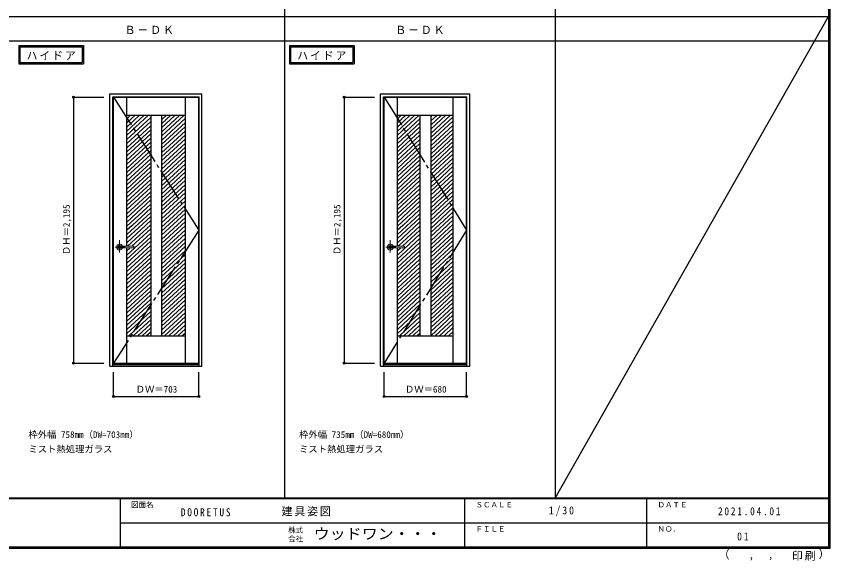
# Model space of a CAD drawing. Units: millimetres, scale not verified. Extents: x -6000 to 5700, y -4307 to 4175.
# Drawn here: x -1007 to 5700, y -4307 to 186 of the extents above; entities that cross this region are included whole.
import ezdxf
from ezdxf.enums import TextEntityAlignment as Align

# ---------------------------------------------------------------- set-up
doc = ezdxf.new("R2010")
doc.units = ezdxf.units.MM
doc.header["$LTSCALE"] = 30
doc.header["$PDMODE"] = 32
doc.header["$PDSIZE"] = 15
doc.linetypes.add('CHAIN1', pattern=[8, 5, -1, 1, -1])
doc.linetypes.add('CHAIN2', pattern=[12, 9, -1, 1, -1])
for name, color, linetype in [('0-2_扉', 7, 'Continuous'), ('0-4_枠', 3, 'Continuous'), ('0-7', 7, 'CHAIN2'), ('0-A_文字', 7, 'Continuous'), ('0-B_寸法', 7, 'Continuous'), ('0-C_ハッチ', 4, 'Continuous'), ('F-1_枠', 6, 'Continuous'), ('F-A_文字', 7, 'Continuous')]:
    doc.layers.add(name, color=color, linetype=linetype)
doc.layers.add('0-5_レバー', color=7, linetype='Continuous', lineweight=18)
doc.styles.add('ＭＳ ゴシック', font='')
doc.styles.get('ＭＳ ゴシック').set_extended_font_data('MS Gothic')

msp = doc.modelspace()

# ---------------------------------------------------------------- linework, layer by layer
at = {"layer": '0-2_扉'}
for p, q in [((-205.2, -481.25), (497.8, -481.25)), ((-205.2, -2676.25), (-205.2, -481.25)), ((-95.2, -1711.75), (-95.2, -481.25)), ((387.8, -2676.25), (387.8, -481.25)), ((497.8, -2676.25), (497.8, -481.25)), ((2026.4, -481.25), (2706.4, -481.25)), ((2026.4, -2676.25), (2026.4, -481.25)), ((2136.4, -1711.75), (2136.4, -481.25)), ((2596.4, -2676.25), (2596.4, -481.25)), ((2706.4, -2676.25), (2706.4, -481.25)), ((-95.2, -631.25), (387.8, -631.25)), ((101.3, -631.25), (101.3, -2451.25)), ((191.3, -631.25), (191.3, -2451.25)), ((2136.4, -631.25), (2596.4, -631.25)), ((2321.4, -631.25), (2321.4, -2451.25)), ((2411.4, -631.25), (2411.4, -2451.25)), ((-95.2, -2676.25), (-95.2, -1725.75)), ((2136.4, -2676.25), (2136.4, -1725.75)), ((-95.2, -2451.25), (387.8, -2451.25)), ((2136.4, -2451.25), (2596.4, -2451.25)), ((-205.2, -2676.25), (497.8, -2676.25)), ((2026.4, -2676.25), (2706.4, -2676.25))]:
    msp.add_line(p, q, dxfattribs=at)
at = {"layer": '0-4_枠'}
for p, q in [((-234.2, -454.25), (523.8, -454.25)), ((-234.2, -2701.25), (-234.2, -454.25)), ((523.8, -2701.25), (523.8, -454.25)), ((1997.4, -454.25), (2732.4, -454.25)), ((1997.4, -2701.25), (1997.4, -454.25)), ((2732.4, -2701.25), (2732.4, -454.25)), ((-210.2, -478.25), (499.8, -478.25)), ((-210.2, -2701.25), (-210.2, -478.25)), ((499.8, -2701.25), (499.8, -478.25)), ((2021.4, -478.25), (2708.4, -478.25)), ((2021.4, -2701.25), (2021.4, -478.25)), ((2708.4, -2701.25), (2708.4, -478.25)), ((-234.2, -2701.25), (523.8, -2701.25)), ((-210.2, -2686.25), (499.8, -2686.25)), ((1997.4, -2701.25), (2732.4, -2701.25)), ((2021.4, -2686.25), (2708.4, -2686.25))]:
    msp.add_line(p, q, dxfattribs=at)
at = {"layer": '0-5_レバー', "color": 4, "linetype": 'CHAIN1'}
for p, q in [((-154.7, -1662.29), (-154.7, -1762.14)), ((2076.9, -1662.29), (2076.9, -1762.14)), ((-107.9, -1718.75), (-190.92, -1718.75)), ((2123.7, -1718.75), (2040.68, -1718.75))]:
    msp.add_line(p, q, dxfattribs=at)
at = {"layer": '0-5_レバー'}
for p, q in [((-37.7, -1718.75), (-37.7, -1713.26)), ((-37.7, -1718.75), (-37.7, -1724.25)), ((2193.9, -1718.75), (2193.9, -1713.26)), ((2193.9, -1718.75), (2193.9, -1724.25))]:
    msp.add_line(p, q, dxfattribs=at)
for points in [[(-144.74, -1711.76), (-145.51, -1710.97), (-147.48, -1709.6), (-149.73, -1708.59), (-152.16, -1707.96), (-154.7, -1707.75), (-157.24, -1707.96), (-159.67, -1708.59), (-161.92, -1709.6), (-163.89, -1710.97), (-165.51, -1712.64), (-166.71, -1714.54), (-167.45, -1716.6), (-167.7, -1718.75), (-167.45, -1720.9), (-166.71, -1722.96), (-165.51, -1724.86), (-163.89, -1726.53), (-161.92, -1727.9), (-159.67, -1728.91), (-157.24, -1729.54), (-154.7, -1729.75), (-152.16, -1729.54), (-149.73, -1728.91), (-147.48, -1727.9), (-145.51, -1726.53), (-144.74, -1725.74)], [(-39.2, -1711.75), (-48.93, -1711.75), (-59.11, -1711.75), (-68.71, -1711.75), (-77.7, -1711.75), (-86.11, -1711.75), (-93.92, -1711.75), (-100.74, -1711.75), (-107.04, -1711.75), (-112.8, -1711.75), (-118.05, -1711.75), (-122.84, -1711.75), (-127.5, -1711.75), (-131.7, -1711.75), (-135.45, -1711.75), (-137.45, -1711.75), (-139.3, -1711.75), (-141.31, -1711.76), (-143.72, -1711.76), (-145.21, -1711.76), (-146.75, -1711.76), (-148.27, -1711.76), (-149.37, -1711.76), (-149.83, -1711.76), (-149.83, -1711.77)], [(-149.68, -1725.74), (-149.55, -1725.74), (-149.11, -1725.74), (-148.39, -1725.74), (-147.37, -1725.74), (-146.11, -1725.74), (-144.76, -1725.74), (-141.9, -1725.74), (-138.92, -1725.75), (-135.9, -1725.75), (-132.86, -1725.75), (-129.79, -1725.75), (-126.71, -1725.75), (-122.71, -1725.75), (-118.3, -1725.75), (-113.33, -1725.75), (-107.8, -1725.75), (-101.71, -1725.75), (-95.06, -1725.75), (-87.85, -1725.75), (-79.26, -1725.75), (-70, -1725.75), (-60.06, -1725.75), (-49.45, -1725.75), (-39.2, -1725.75)], [(-39.2, -1711.75), (-48.28, -1711.75), (-48.68, -1711.75)], [(2086.86, -1711.76), (2086.09, -1710.97), (2084.12, -1709.6), (2081.88, -1708.59), (2079.44, -1707.96), (2076.9, -1707.75), (2074.36, -1707.96), (2071.93, -1708.59), (2069.68, -1709.6), (2067.71, -1710.97), (2066.09, -1712.64), (2064.89, -1714.54), (2064.15, -1716.6), (2063.9, -1718.75), (2064.15, -1720.9), (2064.89, -1722.96), (2066.09, -1724.86), (2067.71, -1726.53), (2069.68, -1727.9), (2071.93, -1728.91), (2074.36, -1729.54), (2076.9, -1729.75), (2079.44, -1729.54), (2081.88, -1728.91), (2084.12, -1727.9), (2086.09, -1726.53), (2086.86, -1725.74)], [(2192.4, -1711.75), (2182.67, -1711.75), (2172.49, -1711.75), (2162.89, -1711.75), (2153.9, -1711.75), (2145.49, -1711.75), (2137.68, -1711.75), (2130.86, -1711.75), (2124.56, -1711.75), (2118.8, -1711.75), (2113.55, -1711.75), (2108.76, -1711.75), (2104.11, -1711.75), (2099.9, -1711.75), (2096.15, -1711.75), (2094.15, -1711.75), (2092.3, -1711.75), (2090.29, -1711.76), (2087.88, -1711.76), (2086.39, -1711.76), (2084.85, -1711.76), (2083.33, -1711.76), (2082.23, -1711.76), (2081.77, -1711.76), (2081.77, -1711.77)], [(2081.92, -1725.74), (2082.05, -1725.74), (2082.49, -1725.74), (2083.21, -1725.74), (2084.23, -1725.74), (2085.49, -1725.74), (2086.84, -1725.74), (2089.7, -1725.74), (2092.68, -1725.75), (2095.7, -1725.75), (2098.74, -1725.75), (2101.81, -1725.75), (2104.89, -1725.75), (2108.89, -1725.75), (2113.3, -1725.75), (2118.27, -1725.75), (2123.8, -1725.75), (2129.89, -1725.75), (2136.54, -1725.75), (2143.75, -1725.75), (2152.34, -1725.75), (2161.6, -1725.75), (2171.54, -1725.75), (2182.15, -1725.75), (2192.4, -1725.75)], [(2192.4, -1711.75), (2183.32, -1711.75), (2182.92, -1711.75)]]:
    msp.add_lwpolyline(points, dxfattribs=at)
for centre, radius, start, end in [((-154.7, -1718.75), 24.55, 16.59952, 343.36736), ((-39.2, -1713.25), 1.5, 0.00847, 89.9163), ((-39.2, -1713.25), 1.5, 360, 90.17419), ((-39.2, -1724.25), 1.5, 270.16419, 0), ((-39.2, -1724.25), 1.5, 269.91059, 359.99153), ((2076.9, -1718.75), 24.55, 16.59952, 343.36736), ((2192.4, -1713.25), 1.5, 0.00847, 89.9163), ((2192.4, -1713.25), 1.5, 360, 90.17419), ((2192.4, -1724.25), 1.5, 270.16419, 0), ((2192.4, -1724.25), 1.5, 269.91059, 359.99153)]:
    msp.add_arc(centre, radius, start, end, dxfattribs=at)
at = {"layer": '0-7'}
for p, q in [((-205.2, -481.25), (497.8, -1578.75)), ((2026.4, -481.25), (2706.4, -1578.75)), ((497.8, -1578.75), (-205.2, -2676.25)), ((2706.4, -1578.75), (2026.4, -2676.25))]:
    msp.add_line(p, q, dxfattribs=at)
at = {"layer": '0-A_文字'}
for p, q in [((-986.8, -55.5), (-986.8, -205.5)), ((-976.8, -65.5), (-462.47, -65.5)), ((-462.47, -65.5), (-462.47, -195.5)), ((1244.8, -55.5), (1244.8, -205.5)), ((1254.8, -65.5), (1769.13, -65.5)), ((1769.13, -65.5), (1769.13, -195.5)), ((-986.8, -205.5), (-452.47, -205.5)), ((1244.8, -205.5), (1779.13, -205.5))]:
    msp.add_line(p, q, dxfattribs=at)
for points in [[(-986.8, -55.5), (-452.47, -55.5), (-452.47, -205.5)], [(-976.8, -65.5), (-976.8, -195.5), (-462.47, -195.5)], [(1244.8, -55.5), (1779.13, -55.5), (1779.13, -205.5)], [(1254.8, -65.5), (1254.8, -195.5), (1769.13, -195.5)]]:
    msp.add_lwpolyline(points, dxfattribs=at)
at = {"layer": '0-B_寸法', "color": 4}
for p, q in [((-534.2, -481.25), (-284.2, -481.25)), ((-534.2, -481.25), (-534.2, -2676.25)), ((1697.4, -481.25), (1947.4, -481.25)), ((1697.4, -481.25), (1697.4, -2676.25)), ((-534.2, -2676.25), (-284.2, -2676.25)), ((1697.4, -2676.25), (1947.4, -2676.25)), ((-205.2, -2951.25), (-205.2, -2751.25)), ((497.8, -2951.25), (497.8, -2751.25)), ((2026.4, -2951.25), (2026.4, -2751.25)), ((2706.4, -2951.25), (2706.4, -2751.25)), ((-205.2, -2951.25), (497.8, -2951.25)), ((2026.4, -2951.25), (2706.4, -2951.25))]:
    msp.add_line(p, q, dxfattribs=at)
at = {"layer": '0-B_寸法'}
for p in [(-534.2, -481.25), (1697.4, -481.25), (-534.2, -2676.25), (1697.4, -2676.25), (-205.2, -2951.25), (497.8, -2951.25), (2026.4, -2951.25), (2706.4, -2951.25)]:
    msp.add_point(p, dxfattribs=at)
at = {"layer": '0-C_ハッチ'}
for p, q in [((-27.06, -631.25), (-95.2, -694.35)), ((9.74, -631.25), (-95.2, -728.42)), ((46.54, -631.25), (-95.2, -762.49)), ((-63.85, -631.25), (-95.2, -660.28)), ((83.33, -631.25), (-95.2, -796.56)), ((101.3, -648.69), (-95.2, -830.63)), ((230.52, -631.25), (191.3, -667.57)), ((267.32, -631.25), (191.3, -701.64)), ((304.12, -631.25), (191.3, -735.71)), ((340.91, -631.25), (191.3, -769.78)), ((377.71, -631.25), (191.3, -803.85)), ((387.8, -655.98), (191.3, -837.92)), ((2204.54, -631.25), (2136.4, -694.35)), ((2241.34, -631.25), (2136.4, -728.42)), ((2278.14, -631.25), (2136.4, -762.49)), ((2167.75, -631.25), (2136.4, -660.28)), ((2314.93, -631.25), (2136.4, -796.56)), ((2321.4, -659.33), (2136.4, -830.63)), ((2462.12, -631.25), (2411.4, -678.21)), ((2498.92, -631.25), (2411.4, -712.29)), ((2535.72, -631.25), (2411.4, -746.36)), ((2572.51, -631.25), (2411.4, -780.43)), ((2425.32, -631.25), (2411.4, -644.14)), ((2596.4, -643.2), (2411.4, -814.5)), ((101.3, -682.76), (-95.2, -864.7)), ((101.3, -716.83), (-95.2, -898.77)), ((387.8, -690.05), (191.3, -871.99)), ((387.8, -724.12), (191.3, -906.06)), ((2321.4, -693.41), (2136.4, -864.7)), ((2321.4, -727.48), (2136.4, -898.77)), ((2596.4, -677.27), (2411.4, -848.57)), ((2596.4, -711.34), (2411.4, -882.64)), ((101.3, -750.9), (-95.2, -932.84)), ((101.3, -784.97), (-95.2, -966.92)), ((387.8, -758.19), (191.3, -940.13)), ((387.8, -792.26), (191.3, -974.21)), ((2321.4, -761.55), (2136.4, -932.84)), ((2321.4, -795.62), (2136.4, -966.92)), ((2596.4, -745.42), (2411.4, -916.71)), ((2596.4, -779.49), (2411.4, -950.78)), ((101.3, -819.04), (-95.2, -1000.99)), ((101.3, -853.11), (-95.2, -1035.06)), ((387.8, -826.33), (191.3, -1008.28)), ((387.8, -860.4), (191.3, -1042.35)), ((2321.4, -829.69), (2136.4, -1000.99)), ((2321.4, -863.76), (2136.4, -1035.06)), ((2596.4, -813.56), (2411.4, -984.85)), ((2596.4, -847.63), (2411.4, -1018.92)), ((101.3, -887.18), (-95.2, -1069.13)), ((101.3, -921.25), (-95.2, -1103.2)), ((387.8, -894.47), (191.3, -1076.42)), ((387.8, -928.55), (191.3, -1110.49)), ((2321.4, -897.83), (2136.4, -1069.13)), ((2321.4, -931.9), (2136.4, -1103.2)), ((2596.4, -881.7), (2411.4, -1053)), ((2596.4, -915.77), (2411.4, -1087.07)), ((101.3, -955.33), (-95.2, -1137.27)), ((101.3, -989.4), (-95.2, -1171.34)), ((387.8, -962.62), (191.3, -1144.56)), ((387.8, -996.69), (191.3, -1178.63)), ((2321.4, -965.97), (2136.4, -1137.27)), ((2321.4, -1000.05), (2136.4, -1171.34)), ((2596.4, -949.84), (2411.4, -1121.14)), ((2596.4, -983.91), (2411.4, -1155.21)), ((101.3, -1023.47), (-95.2, -1205.41)), ((101.3, -1057.54), (-95.2, -1239.48)), ((387.8, -1030.76), (191.3, -1212.7)), ((387.8, -1064.83), (191.3, -1246.77)), ((2321.4, -1034.12), (2136.4, -1205.41)), ((2321.4, -1068.19), (2136.4, -1239.48)), ((2596.4, -1017.98), (2411.4, -1189.28)), ((2596.4, -1052.05), (2411.4, -1223.35)), ((101.3, -1091.61), (-95.2, -1273.55)), ((101.3, -1125.68), (-95.2, -1307.63)), ((387.8, -1098.9), (191.3, -1280.85)), ((387.8, -1132.97), (191.3, -1314.92)), ((2321.4, -1102.26), (2136.4, -1273.55)), ((2321.4, -1136.33), (2136.4, -1307.63)), ((2596.4, -1086.13), (2411.4, -1257.42)), ((2596.4, -1120.2), (2411.4, -1291.49)), ((101.3, -1159.75), (-95.2, -1341.7)), ((101.3, -1193.82), (-95.2, -1375.77)), ((387.8, -1167.04), (191.3, -1348.99)), ((387.8, -1201.11), (191.3, -1383.06)), ((2321.4, -1170.4), (2136.4, -1341.7)), ((2321.4, -1204.47), (2136.4, -1375.77)), ((2596.4, -1154.27), (2411.4, -1325.56)), ((2596.4, -1188.34), (2411.4, -1359.64)), ((101.3, -1227.89), (-95.2, -1409.84)), ((101.3, -1261.97), (-95.2, -1443.91)), ((387.8, -1235.18), (191.3, -1417.13)), ((387.8, -1269.26), (191.3, -1451.2)), ((2321.4, -1238.54), (2136.4, -1409.84)), ((2321.4, -1272.61), (2136.4, -1443.91)), ((2596.4, -1222.41), (2411.4, -1393.71)), ((2596.4, -1256.48), (2411.4, -1427.78)), ((101.3, -1296.04), (-95.2, -1477.98)), ((101.3, -1330.11), (-95.2, -1512.05)), ((387.8, -1303.33), (191.3, -1485.27)), ((387.8, -1337.4), (191.3, -1519.34)), ((2321.4, -1306.68), (2136.4, -1477.98)), ((2321.4, -1340.76), (2136.4, -1512.05)), ((2596.4, -1290.55), (2411.4, -1461.85)), ((2596.4, -1324.62), (2411.4, -1495.92)), ((101.3, -1364.18), (-95.2, -1546.12)), ((101.3, -1398.25), (-52.6, -1540.75)), ((387.8, -1371.47), (191.3, -1553.41)), ((387.8, -1405.54), (191.3, -1587.48)), ((2321.4, -1374.83), (2136.4, -1546.12)), ((2596.4, -1358.69), (2411.4, -1529.99)), ((2596.4, -1392.77), (2411.4, -1564.06)), ((101.3, -1432.32), (-95.2, -1614.27)), ((101.3, -1466.39), (-95.2, -1648.34)), ((387.8, -1439.61), (191.3, -1621.56)), ((387.8, -1473.68), (191.3, -1655.63)), ((2321.4, -1442.97), (2136.4, -1614.27)), ((2321.4, -1408.9), (2179, -1540.75)), ((2596.4, -1426.84), (2411.4, -1598.13)), ((2596.4, -1460.91), (2411.4, -1632.2)), ((101.3, -1500.46), (-95.2, -1682.41)), ((-52.6, -1540.75), (-95.2, -1580.19)), ((101.3, -1534.53), (-90.1, -1711.75)), ((387.8, -1507.75), (191.3, -1689.7)), ((387.8, -1541.82), (191.3, -1723.77)), ((2321.4, -1477.04), (2136.4, -1648.34)), ((2321.4, -1511.11), (2136.4, -1682.41)), ((2179, -1540.75), (2136.4, -1580.19)), ((2596.4, -1494.98), (2411.4, -1666.27)), ((2596.4, -1529.05), (2411.4, -1700.35)), ((101.3, -1602.68), (-95.2, -1784.62)), ((101.3, -1568.6), (-53.3, -1711.75)), ((387.8, -1575.9), (191.3, -1757.84)), ((2321.4, -1545.18), (2141.5, -1711.75)), ((2321.4, -1579.25), (2178.3, -1711.75)), ((2596.4, -1563.12), (2411.4, -1734.42)), ((2596.4, -1597.19), (2411.4, -1768.49)), ((101.3, -1636.75), (-95.2, -1818.69)), ((101.3, -1670.82), (-95.2, -1852.76)), ((387.8, -1609.97), (191.3, -1791.91)), ((387.8, -1644.04), (191.3, -1825.98)), ((2321.4, -1613.32), (2136.4, -1784.62)), ((2321.4, -1647.4), (2136.4, -1818.69)), ((2596.4, -1631.26), (2411.4, -1802.56)), ((2596.4, -1665.33), (2411.4, -1836.63)), ((101.3, -1704.89), (-95.2, -1886.83)), ((-68.42, -1725.75), (-95.2, -1750.55)), ((101.3, -1738.96), (-95.2, -1920.9)), ((387.8, -1678.11), (191.3, -1860.05)), ((387.8, -1712.18), (191.3, -1894.12)), ((2321.4, -1681.47), (2136.4, -1852.76)), ((2321.4, -1715.54), (2136.4, -1886.83)), ((2163.18, -1725.75), (2136.4, -1750.55)), ((2596.4, -1699.4), (2411.4, -1870.7)), ((2596.4, -1733.48), (2411.4, -1904.77)), ((101.3, -1773.03), (-95.2, -1954.98)), ((101.3, -1807.1), (-95.2, -1989.05)), ((387.8, -1746.25), (191.3, -1928.2)), ((387.8, -1780.32), (191.3, -1962.27)), ((2321.4, -1749.61), (2136.4, -1920.9)), ((2321.4, -1783.68), (2136.4, -1954.98)), ((2596.4, -1767.55), (2411.4, -1938.84)), ((2596.4, -1801.62), (2411.4, -1972.91)), ((101.3, -1841.17), (-95.2, -2023.12)), ((101.3, -1875.24), (-95.2, -2057.19)), ((387.8, -1814.39), (191.3, -1996.34)), ((387.8, -1848.46), (191.3, -2030.41)), ((2321.4, -1817.75), (2136.4, -1989.05)), ((2321.4, -1851.82), (2136.4, -2023.12)), ((2596.4, -1835.69), (2411.4, -2006.99)), ((2596.4, -1869.76), (2411.4, -2041.06)), ((101.3, -1909.32), (-95.2, -2091.26)), ((101.3, -1943.39), (-95.2, -2125.33)), ((387.8, -1882.53), (191.3, -2064.48)), ((387.8, -1916.61), (191.3, -2098.55)), ((2321.4, -1885.89), (2136.4, -2057.19)), ((2321.4, -1919.96), (2136.4, -2091.26)), ((2596.4, -1903.83), (2411.4, -2075.13)), ((2596.4, -1937.9), (2411.4, -2109.2)), ((101.3, -1977.46), (-95.2, -2159.4)), ((101.3, -2011.53), (-95.2, -2193.47)), ((387.8, -1950.68), (191.3, -2132.62)), ((387.8, -1984.75), (191.3, -2166.69)), ((2321.4, -1954.03), (2136.4, -2125.33)), ((2321.4, -1988.11), (2136.4, -2159.4)), ((2596.4, -1971.97), (2411.4, -2143.27)), ((2596.4, -2006.04), (2411.4, -2177.34)), ((101.3, -2045.6), (-95.2, -2227.54)), ((387.8, -2018.82), (191.3, -2200.76)), ((387.8, -2052.89), (191.3, -2234.83)), ((2321.4, -2022.18), (2136.4, -2193.47)), ((2321.4, -2056.25), (2136.4, -2227.54)), ((2596.4, -2040.12), (2411.4, -2211.41)), ((2596.4, -2074.19), (2411.4, -2245.48)), ((101.3, -2079.67), (-95.2, -2261.62)), ((101.3, -2113.74), (-95.2, -2295.69)), ((387.8, -2086.96), (191.3, -2268.91)), ((387.8, -2121.03), (191.3, -2302.98)), ((2321.4, -2090.32), (2136.4, -2261.62)), ((2321.4, -2124.39), (2136.4, -2295.69)), ((2596.4, -2108.26), (2411.4, -2279.55)), ((2596.4, -2142.33), (2411.4, -2313.62)), ((101.3, -2147.81), (-95.2, -2329.76)), ((101.3, -2181.88), (-95.2, -2363.83)), ((387.8, -2155.1), (191.3, -2337.05)), ((387.8, -2189.17), (191.3, -2371.12)), ((2321.4, -2158.46), (2136.4, -2329.76)), ((2321.4, -2192.53), (2136.4, -2363.83)), ((2596.4, -2176.4), (2411.4, -2347.7)), ((2596.4, -2210.47), (2411.4, -2381.77)), ((101.3, -2215.95), (-95.2, -2397.9)), ((101.3, -2250.03), (-95.2, -2431.97)), ((387.8, -2223.25), (191.3, -2405.19)), ((387.8, -2257.32), (191.3, -2439.26)), ((2321.4, -2226.6), (2136.4, -2397.9)), ((2321.4, -2260.67), (2136.4, -2431.97)), ((2596.4, -2244.54), (2411.4, -2415.84)), ((2596.4, -2278.61), (2411.4, -2449.91)), ((101.3, -2284.1), (-79.23, -2451.25)), ((101.3, -2318.17), (-42.43, -2451.25)), ((387.8, -2291.39), (215.15, -2451.25)), ((387.8, -2325.46), (251.95, -2451.25)), ((2321.4, -2294.75), (2152.37, -2451.25)), ((2321.4, -2328.82), (2189.17, -2451.25)), ((2596.4, -2312.68), (2446.75, -2451.25)), ((2596.4, -2346.75), (2483.55, -2451.25)), ((101.3, -2352.24), (-5.63, -2451.25)), ((101.3, -2386.31), (31.17, -2451.25)), ((387.8, -2359.53), (288.74, -2451.25)), ((387.8, -2393.6), (325.54, -2451.25)), ((2321.4, -2362.89), (2225.97, -2451.25)), ((2321.4, -2396.96), (2262.77, -2451.25)), ((2596.4, -2380.83), (2520.34, -2451.25)), ((101.3, -2420.38), (67.96, -2451.25)), ((387.8, -2427.67), (362.34, -2451.25)), ((2321.4, -2431.03), (2299.56, -2451.25)), ((2596.4, -2414.9), (2557.14, -2451.25))]:
    msp.add_line(p, q, dxfattribs=at)
at = {"layer": 'F-1_枠'}
for p, q in [((1204.8, 4175), (1204.8, -3790)), ((3436.4, 4175), (3436.4, -3790)), ((5690, 4175), (5690, -4205)), ((5695, 4175), (5695, -4205)), ((5700, 4175), (5700, -4205)), ((-6000, 184.5), (5690, 184.5)), ((-6000, -15.5), (5690, -15.5)), ((5700, -3790), (-6000, -3790)), ((5700, -3795), (-6000, -3795)), ((-150, -3795), (-150, -4195)), ((2690, -3795), (2690, -4195)), ((4190, -3795), (4190, -4195)), ((-150, -3995), (5690, -3995.01)), ((5700, -4195), (-6000, -4195)), ((5700, -4200), (-6000, -4200)), ((5700, -4205), (-6000, -4205))]:
    msp.add_line(p, q, dxfattribs=at)
at = {"layer": 'F-A_文字'}
msp.add_line((3436.4, -3790), (5690, 184.5), dxfattribs=at)

# ---------------------------------------------------------------- texts
at = {"layer": '0-A_文字', "style": 'ＭＳ ゴシック'}
for s, p in [('枠外幅 758mm（DW=703mm）', (-906.8, -3310)), ('枠外幅 735mm（DW=680mm）', (1324.8, -3310)), ('ミスト熱処理ガラス', (-906.8, -3430)), ('ミスト熱処理ガラス', (1324.8, -3430))]:
    msp.add_text(s, height=54.99, dxfattribs=at).set_placement(p, align=Align.BOTTOM_LEFT)
at = {"layer": '0-A_文字', "char_height": 65.98, "attachment_point": 7, "style": 'ＭＳ ゴシック'}
for s, insert in [('\\T1.17;Ｂ－ＤＫ', (-113.5, 39.5)), ('\\T1.17;Ｂ－ＤＫ', (2118.1, 39.5)), ('\\T1.17;ハイドア', (-922.14, -175.5)), ('\\T1.17;ハイドア', (1309.46, -175.5))]:
    msp.add_mtext(s, dxfattribs=dict(at, insert=insert))
at = {"layer": '0-B_寸法', "style": 'ＭＳ ゴシック'}
for p in [(-549.2, -1785), (1682.4, -1785)]:
    msp.add_text('ＤＨ＝2,195', height=54.99, rotation=90, dxfattribs=at).set_placement(p, align=Align.BOTTOM_LEFT)
for s, p in [('ＤＷ＝703', (-22.45, -2936.25)), ('ＤＷ＝680', (2197.65, -2936.25))]:
    msp.add_text(s, height=54.99, dxfattribs=at).set_placement(p, align=Align.BOTTOM_LEFT)
at = {"layer": 'F-A_文字', "style": 'ＭＳ ゴシック'}
for s, height, p in [('図面名', 43.99, (-60, -3880)), ('ＳＣＡＬＥ', 43.99, (2780, -3880)), ('ＤＡＴＥ', 43.99, (4280, -3880)), ('ＦＩＬＥ', 43.99, (2780, -4080)), ('ＮＯ．', 43.99, (4280, -4080)), ('株式', 43.99, (1235, -4089)), ('会社', 43.99, (1235, -4161)), ('（', 65.98, (4784.03, -4308.31)), ('）', 65.98, (5608.4, -4304.13)), (',', 65.98, (5031.28, -4308.31)), (',', 65.98, (5190.2, -4305.53))]:
    msp.add_text(s, height=height, dxfattribs=at).set_placement(p, align=Align.BOTTOM_LEFT)
at = {"layer": 'F-A_文字', "style": 'ＭＳ ゴシック', "width": 1.1}
msp.add_text('ウッドワン・・・', height=87.98, dxfattribs=at).set_placement((1445, -4155), align=Align.BOTTOM_LEFT)
at = {"layer": 'F-A_文字', "char_height": 65.98, "attachment_point": 7, "style": 'ＭＳ ゴシック'}
for s, insert in [('\\T1.39;\\W0.85;DOORETUS', (350, -3940.79)), ('\\T1.17;建具姿図', (1180.42, -3940)), ('\\T1.38;\\W0.9;1/30', (3383.75, -3940)), ('\\T1.39;\\W0.85;2021.04.01', (4778.75, -3932.5)), ('\\T1.36;\\W0.9;01', (4936.25, -4140)), ('\\T1.17;印刷', (5388.15, -4306.92))]:
    msp.add_mtext(s, dxfattribs=dict(at, insert=insert))

doc.saveas('drawing.dxf')
